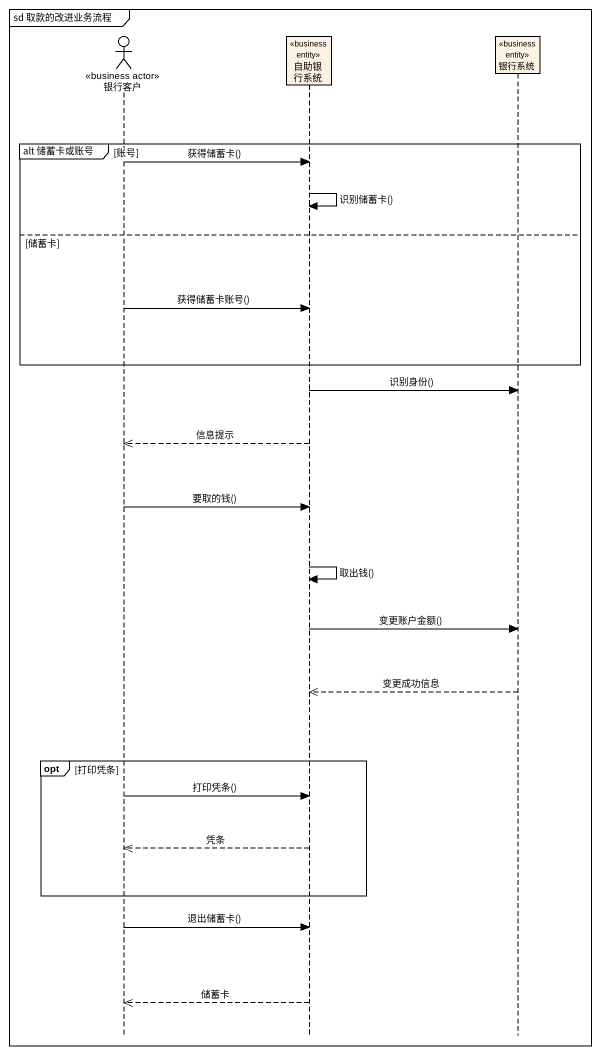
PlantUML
@startuml
mainframe sd 取款的改进业务流程
hide footbox
actor 银行客户 <<business actor>>
participant 自助银行系统 <<business entity>>
participant 银行系统 <<business entity>>

group alt 储蓄卡或账号 [账号]
  银行客户 -> 自助银行系统 : 获得储蓄卡()
  自助银行系统 -> 自助银行系统 : 识别储蓄卡()
else 储蓄卡
  银行客户 -> 自助银行系统 : 获得储蓄卡账号()
end
自助银行系统 -> 银行系统 : 识别身份()
自助银行系统 -->> 银行客户 : 信息提示
银行客户 -> 自助银行系统 : 要取的钱()
自助银行系统 -> 自助银行系统 : 取出钱()
自助银行系统 -> 银行系统 : 变更账户金额()
银行系统 -->> 自助银行系统 : 变更成功信息
opt 打印凭条
  银行客户 -> 自助银行系统 : 打印凭条()
  自助银行系统 -->> 银行客户 : 凭条
end
银行客户 -> 自助银行系统 : 退出储蓄卡()
自助银行系统 -->> 银行客户 : 储蓄卡
@enduml
